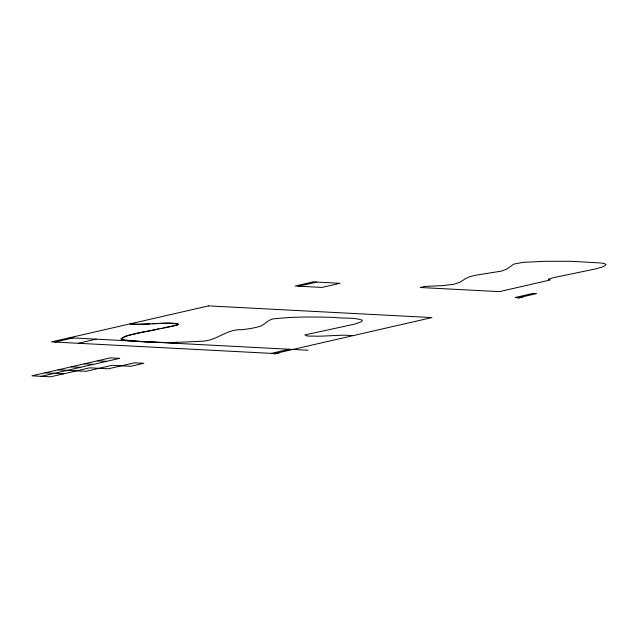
<?xml version="1.0" encoding="UTF-8"?>
<svg xmlns="http://www.w3.org/2000/svg" width="638" height="638" viewBox="0 0 638 638"><rect width="100%" height="100%" fill="white"/><g stroke="black" fill="none" stroke-linecap="round" stroke-linejoin="round"><path stroke-width="0.96" d="M54.996 342.064L72.987 337.941M298.72 286.207L316.719 282.084M78.259 343.284L96.258 339.153M41.207 376.332L119.729 358.341L110.414 357.854L31.9 375.846L50.514 376.819L89.775 367.823L108.388 368.796L134.562 362.799L143.869 363.285L130.782 366.284L112.168 365.311L85.994 371.308L58.074 369.849M271.405 353.38L289.405 349.257M274.428 353.994L279.332 352.87M518.16 298.145L523.064 297.021M158.455 328.977C146.166 332.246 132.441 332.502 121.18 338.587L121.204 339.264C147.888 343.866 175.928 342.59 203.043 341.163C216.952 340.429 227.248 328.809 241.714 329.726C247.089 329.072 252.473 328.379 257.712 326.967C264.491 325.978 267.944 318.569 275.169 318.729C294.764 316.544 314.566 316.863 334.24 317.405C343.467 318.761 353.436 317.102 362.248 320.196L361.961 321.241L360.669 322.062L354.122 324.224L304.844 334.942C307.053 336.952 312.923 335.732 316.304 336.21A59.43 7.76 -7.8 0 0 321.911 336.122L343.116 335.165L353.42 335.564M161.924 328.299L147.402 331.194A145.568 19.004 -7.8 0 0 141.469 332.438A143.279 18.701 -7.8 0 0 137.545 333.291C132.305 335.109 125.104 334.791 121.18 338.922A33.399 4.362 -7.8 0 0 121.611 339.544L125.223 340.54M160.162 328.642C172.356 326.273 191.687 323.179 165.306 323.251C153.543 323.235 141.764 325.117 130.016 323.889L138.167 324.311L150.042 323.873M163.727 327.956L178.584 324.511C171.526 321.839 160.816 323.825 152.57 323.737M177.603 343.204L126.284 340.676M69.494 337.757L308.018 350.23M97.335 360.853L106.642 361.339M84.248 363.851L93.555 364.338M71.161 366.85L80.468 367.336M44.987 372.847L63.601 373.82M548.409 279.237L550.347 279.962L499.387 291.638L420.267 287.499L425.036 286.406L442.397 285.672L453.969 284.261L460.078 282.195L465.82 278.423L469.911 276.661L476.155 275.153L501.436 271.11L506.181 269.38L513.885 264.092L522.857 262.377L544.238 261.317L571.058 261.301L600.661 262.952L604.521 263.59L606.1 264.666L603.428 266.636L596.139 268.805L554.111 277.514L548.409 279.237M208.538 305.897L51.503 341.88L274.898 353.564L431.934 317.572L208.538 305.897M313.226 281.9L295.234 286.023L321.991 287.427L339.99 283.304L313.226 281.9M533.129 293.4L515.137 297.523L518.63 297.707L536.622 293.584L533.129 293.4"/></g></svg>
